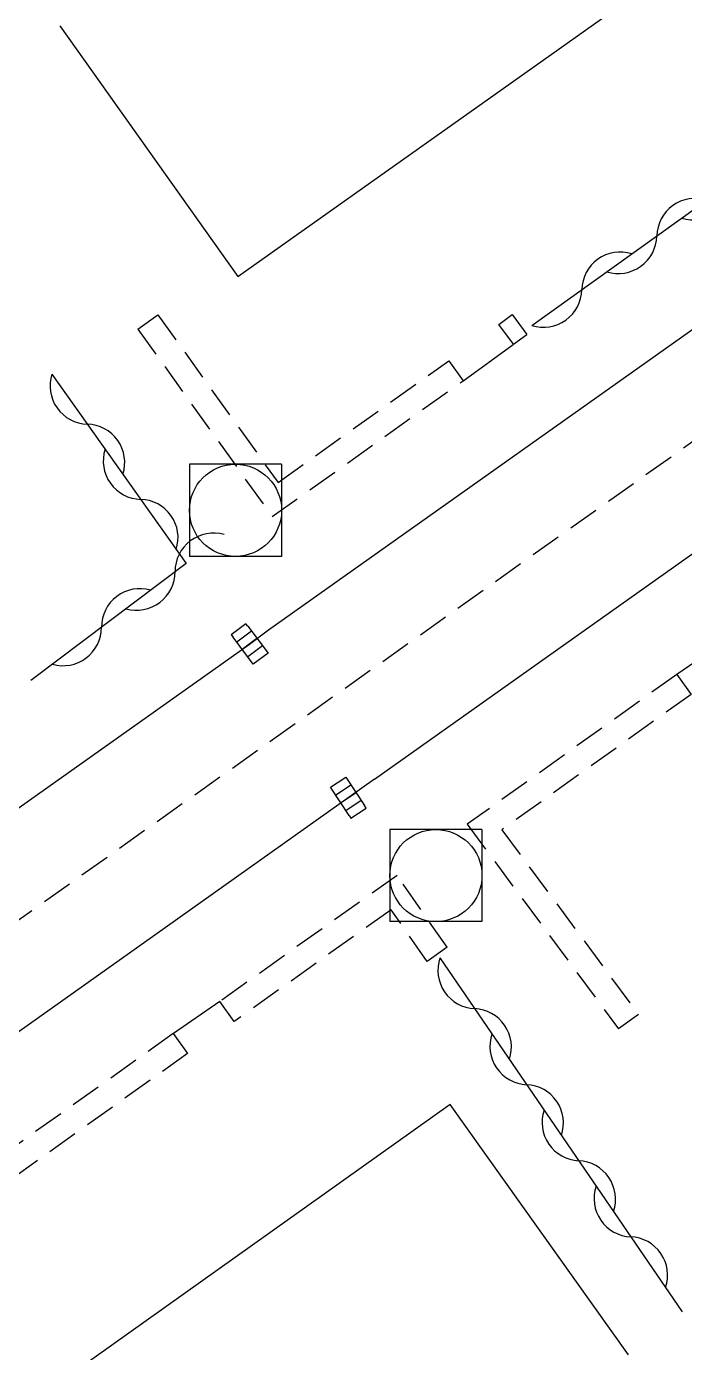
# Model space of a CAD drawing. Header units: millimetres. Extents: x 134000 to 135000, y 131000 to 132000.
# Drawn here: x 134209.21 to 134219.91, y 131394.42 to 131415.99 of the extents above; entities that cross this region are included whole.
import ezdxf

# ---------------------------------------------------------------- set-up
doc = ezdxf.new("R2010")
doc.units = ezdxf.units.MM
doc.linetypes.add('DASHED', pattern=[0.75, 0.5, -0.25])
doc.layers.get('0').update_dxf_attribs({"linetype": 'CONTINUOUS'})
for name, color, linetype in [('W0001', 6, 'DASHED'), ('W0008', 7, 'CONTINUOUS'), ('W0100', 7, 'CONTINUOUS'), ('W0105', 7, 'CONTINUOUS'), ('W0112', 1, 'DASHED'), ('W0310', 3, 'CONTINUOUS'), ('W0400', 7, 'CONTINUOUS'), ('W0420', 7, 'CONTINUOUS')]:
    doc.layers.add(name, color=color, linetype=linetype)

# ---------------------------------------------------------------- blocks, each defined once
blk = doc.blocks.new('T420')
for p, q in [((0.75, 0.75), (-0.75, 0.75)), ((-0.75, 0.75), (-0.75, -0.75)), ((0.75, 0.75), (0.75, -0.75)), ((0.75, -0.75), (-0.75, -0.75))]:
    blk.add_line(p, q)
blk.add_ellipse((0, 0), major_axis=(-0.53, 0.53), ratio=1, start_param=3.926991, end_param=10.210176)
blk = doc.blocks.new('T400')
for p, q in [((-0.15, 0.3), (0.15, 0.3)), ((-0.15, -0.25), (-0.15, 0.3)), ((0.15, 0.3), (0.15, -0.25)), ((-0.15, 0.15), (0.15, 0.15)), ((-0.15, 0), (0.15, 0)), ((-0.15, -0.15), (0.15, -0.15)), ((-0.15, -0.25), (-0.15, -0.3)), ((-0.15, -0.3), (0.15, -0.3)), ((0.15, -0.3), (0.15, -0.25))]:
    blk.add_line(p, q)
blk = doc.blocks.new('t310o')
at = {"color": 0, "linetype": 'Continuous'}
for centre, start, end in [((0.5, -0.375), 36.8699, 143.1303), ((-0.5, 0.375), 216.8699, 323.1304)]:
    blk.add_arc(centre, 0.625, start, end, dxfattribs=at)

msp = doc.modelspace()

# ---------------------------------------------------------------- linework, layer by layer
at = {"layer": 'W0001'}
msp.add_lwpolyline([(134130.036, 131341.852), (134133.158, 131344.527), (134135.776, 131346.514), (134147.01, 131354.496), (134156.655, 131361.328), (134160.164, 131364.318), (134163.596, 131367.916), (134168.082, 131372.26), (134174.206, 131376.706), (134191.15, 131388.734), (134222.086, 131410.692), (134236.134, 131420.666), (134240.456, 131423.624), (134245.467, 131426.29), (134250.698, 131428.331), (134259.606, 131431.258), (134270.122, 131434.798), (134276.155, 131437.378)], dxfattribs=at)
at = {"layer": 'W0008'}
for points in [[(134214.868, 131403.748), (134228.174, 131413.183), (134237.611, 131419.888), (134241.171, 131422.319), (134243.655, 131423.774), (134245.341, 131424.606), (134247.268, 131425.459), (134249.829, 131426.464), (134252.162, 131427.255), (134269.872, 131433.045)], [(134213.145, 131406.177), (134226.45, 131415.611), (134235.909, 131422.332), (134239.577, 131424.837), (134242.242, 131426.397), (134244.078, 131427.304), (134246.121, 131428.208), (134248.806, 131429.262), (134251.22, 131430.08), (134259.237, 131432.707)], [(134131.903, 131345.794), (134132.325, 131345.884), (134132.886, 131346.276), (134154.132, 131361.386), (134156.299, 131362.893), (134157.327, 131363.708), (134159.011, 131365.285), (134160.897, 131367.214), (134163.646, 131370.189), (134166.56, 131372.92), (134168.119, 131374.214), (134185.294, 131386.412), (134185.672, 131386.679), (134212.836, 131405.946), (134213.145, 131406.177)], [(134214.868, 131403.748), (134191.216, 131386.949), (134190.855, 131386.706), (134185.326, 131382.8), (134170.17, 131371.995), (134168.569, 131370.756), (134167.077, 131369.405), (134162.226, 131364.273), (134161.544, 131363.558), (134160.098, 131362.163), (134159.33, 131361.488), (134158.116, 131360.534), (134155.931, 131359.004), (134134.708, 131343.939), (134134.448, 131343.713), (134134.133, 131343.257), (134133.954, 131342.718), (134133.89, 131342.151), (134133.995, 131341.641), (134134.122, 131341.359), (134134.275, 131341.075), (134138.435, 131336.01)]]:
    msp.add_lwpolyline(points, dxfattribs=at)
at = {"layer": 'W0100'}
for points in [[(134209.751, 131416.007), (134212.642, 131411.927), (134218.689, 131416.212), (134224.662, 131420.448)], [(134218.999, 131394.378), (134216.099, 131398.451), (134209.988, 131394.101)]]:
    msp.add_lwpolyline(points, dxfattribs=at)
at = {"layer": 'W0105'}
for p, q in [((134216.302, 131410.226), (134217.121, 131410.82)), ((134220.622, 131406.027), (134219.786, 131405.451)), ((134212.351, 131400.128), (134211.598, 131399.61))]:
    msp.add_line(p, q, dxfattribs=at)
at = {"layer": 'W0112'}
for points in [[(134211.019, 131411.07), (134211.344, 131411.303), (134213.298, 131408.576), (134216.076, 131410.556), (134216.308, 131410.23), (134216.308, 131410.23), (134216.308, 131410.23), (134216.308, 131410.23), (134216.308, 131410.23), (134216.308, 131410.23), (134216.308, 131410.23), (134216.308, 131410.23), (134216.308, 131410.23), (134216.308, 131410.23), (134216.308, 131410.23), (134216.308, 131410.23), (134216.308, 131410.23), (134216.308, 131410.23), (134216.308, 131410.23), (134216.308, 131410.23), (134216.308, 131410.23), (134216.308, 131410.23), (134216.308, 131410.23), (134216.308, 131410.23), (134216.308, 131410.23), (134216.308, 131410.23), (134216.308, 131410.23), (134216.308, 131410.23), (134216.308, 131410.23), (134216.308, 131410.23), (134216.308, 131410.23), (134216.308, 131410.23), (134216.308, 131410.23), (134216.308, 131410.23), (134216.308, 131410.23), (134216.308, 131410.23), (134216.308, 131410.23), (134216.308, 131410.23), (134216.308, 131410.23), (134216.308, 131410.23), (134216.308, 131410.23), (134216.308, 131410.23), (134216.308, 131410.23), (134216.308, 131410.23), (134216.308, 131410.23), (134216.308, 131410.23), (134216.308, 131410.23), (134216.308, 131410.23), (134216.308, 131410.23), (134216.308, 131410.23), (134216.308, 131410.23), (134216.308, 131410.23), (134216.308, 131410.23), (134216.308, 131410.23), (134216.308, 131410.23), (134216.308, 131410.23), (134216.308, 131410.23), (134216.308, 131410.23), (134216.308, 131410.23), (134216.308, 131410.23), (134216.308, 131410.23), (134216.308, 131410.23), (134216.308, 131410.23), (134216.308, 131410.23), (134216.308, 131410.23), (134216.308, 131410.23), (134216.308, 131410.23), (134216.308, 131410.23), (134216.308, 131410.23), (134216.308, 131410.23), (134216.308, 131410.23), (134216.308, 131410.23), (134216.308, 131410.23), (134216.308, 131410.23), (134216.308, 131410.23), (134216.308, 131410.23), (134216.308, 131410.23), (134216.308, 131410.23), (134216.308, 131410.23), (134216.308, 131410.23), (134216.308, 131410.23), (134216.308, 131410.23), (134216.308, 131410.23), (134216.308, 131410.23), (134216.308, 131410.23), (134216.308, 131410.23), (134216.308, 131410.23), (134216.308, 131410.23), (134216.308, 131410.23), (134216.308, 131410.23), (134216.308, 131410.23), (134216.308, 131410.23), (134216.308, 131410.23), (134216.308, 131410.23), (134216.308, 131410.23), (134216.308, 131410.23), (134216.308, 131410.23), (134216.308, 131410.23), (134216.308, 131410.23), (134216.308, 131410.23), (134216.308, 131410.23), (134216.308, 131410.23), (134216.308, 131410.23), (134216.308, 131410.23), (134216.308, 131410.23), (134216.308, 131410.23), (134216.308, 131410.23), (134216.308, 131410.23), (134216.308, 131410.23), (134216.308, 131410.23), (134216.308, 131410.23), (134216.308, 131410.23), (134216.308, 131410.23), (134216.308, 131410.23), (134216.308, 131410.23), (134216.308, 131410.23), (134216.308, 131410.23), (134216.308, 131410.23), (134216.308, 131410.23), (134216.308, 131410.23)], [(134217.126, 131410.824), (134216.889, 131411.146), (134217.107, 131411.306), (134217.344, 131410.984), (134217.344, 131410.984), (134217.344, 131410.984), (134217.344, 131410.984), (134217.344, 131410.984), (134217.344, 131410.984), (134217.344, 131410.984), (134217.344, 131410.984), (134217.344, 131410.984), (134217.344, 131410.984), (134217.344, 131410.984), (134217.344, 131410.984), (134217.344, 131410.984), (134217.344, 131410.984), (134217.344, 131410.984), (134217.344, 131410.984), (134217.344, 131410.984), (134217.344, 131410.984), (134217.344, 131410.984), (134217.344, 131410.984), (134217.344, 131410.984), (134217.344, 131410.984), (134217.344, 131410.984), (134217.344, 131410.984), (134217.344, 131410.984), (134217.344, 131410.984), (134217.344, 131410.984), (134217.344, 131410.984), (134217.344, 131410.984), (134217.344, 131410.984), (134217.344, 131410.984), (134217.344, 131410.984), (134217.344, 131410.984), (134217.344, 131410.984), (134217.344, 131410.984), (134217.344, 131410.984), (134217.344, 131410.984), (134217.344, 131410.984), (134217.344, 131410.984), (134217.344, 131410.984), (134217.344, 131410.984), (134217.344, 131410.984), (134217.344, 131410.984), (134217.344, 131410.984), (134217.344, 131410.984), (134217.344, 131410.984), (134217.344, 131410.984), (134217.344, 131410.984), (134217.344, 131410.984), (134217.344, 131410.984), (134217.344, 131410.984), (134217.344, 131410.984), (134217.344, 131410.984), (134217.344, 131410.984), (134217.344, 131410.984), (134217.344, 131410.984), (134217.344, 131410.984), (134217.344, 131410.984), (134217.344, 131410.984), (134217.344, 131410.984), (134217.344, 131410.984), (134217.344, 131410.984), (134217.344, 131410.984), (134217.344, 131410.984), (134217.344, 131410.984), (134217.344, 131410.984), (134217.344, 131410.984), (134217.344, 131410.984), (134217.344, 131410.984), (134217.344, 131410.984), (134217.344, 131410.984), (134217.344, 131410.984), (134217.344, 131410.984), (134217.344, 131410.984), (134217.344, 131410.984), (134217.344, 131410.984), (134217.344, 131410.984), (134217.344, 131410.984), (134217.344, 131410.984), (134217.344, 131410.984), (134217.344, 131410.984), (134217.344, 131410.984), (134217.344, 131410.984), (134217.344, 131410.984), (134217.344, 131410.984), (134217.344, 131410.984), (134217.344, 131410.984), (134217.344, 131410.984), (134217.344, 131410.984), (134217.344, 131410.984), (134217.344, 131410.984), (134217.344, 131410.984), (134217.344, 131410.984), (134217.344, 131410.984), (134217.344, 131410.984), (134217.344, 131410.984), (134217.344, 131410.984), (134217.344, 131410.984), (134217.344, 131410.984), (134217.344, 131410.984), (134217.344, 131410.984), (134217.344, 131410.984), (134217.344, 131410.984), (134217.344, 131410.984), (134217.344, 131410.984), (134217.344, 131410.984), (134217.344, 131410.984), (134217.344, 131410.984), (134217.344, 131410.984), (134217.344, 131410.984), (134217.344, 131410.984), (134217.344, 131410.984), (134217.344, 131410.984), (134217.344, 131410.984), (134217.344, 131410.984), (134217.344, 131410.984), (134217.344, 131410.984)], [(134211.019, 131411.07), (134213.205, 131408.019), (134216.308, 131410.23), (134216.308, 131410.23), (134216.308, 131410.23), (134216.308, 131410.23), (134216.308, 131410.23), (134216.308, 131410.23), (134216.308, 131410.23), (134216.308, 131410.23), (134216.308, 131410.23), (134216.308, 131410.23), (134216.308, 131410.23), (134216.308, 131410.23), (134216.308, 131410.23), (134216.308, 131410.23), (134216.308, 131410.23), (134216.308, 131410.23), (134216.308, 131410.23), (134216.308, 131410.23), (134216.308, 131410.23), (134216.308, 131410.23), (134216.308, 131410.23), (134216.308, 131410.23), (134216.308, 131410.23), (134216.308, 131410.23), (134216.308, 131410.23), (134216.308, 131410.23), (134216.308, 131410.23), (134216.308, 131410.23), (134216.308, 131410.23), (134216.308, 131410.23), (134216.308, 131410.23), (134216.308, 131410.23), (134216.308, 131410.23), (134216.308, 131410.23), (134216.308, 131410.23), (134216.308, 131410.23), (134216.308, 131410.23), (134216.308, 131410.23), (134216.308, 131410.23), (134216.308, 131410.23), (134216.308, 131410.23), (134216.308, 131410.23), (134216.308, 131410.23), (134216.308, 131410.23), (134216.308, 131410.23), (134216.308, 131410.23), (134216.308, 131410.23), (134216.308, 131410.23), (134216.308, 131410.23), (134216.308, 131410.23), (134216.308, 131410.23), (134216.308, 131410.23), (134216.308, 131410.23), (134216.308, 131410.23), (134216.308, 131410.23), (134216.308, 131410.23), (134216.308, 131410.23), (134216.308, 131410.23), (134216.308, 131410.23), (134216.308, 131410.23), (134216.308, 131410.23), (134216.308, 131410.23), (134216.308, 131410.23), (134216.308, 131410.23), (134216.308, 131410.23), (134216.308, 131410.23), (134216.308, 131410.23), (134216.308, 131410.23), (134216.308, 131410.23), (134216.308, 131410.23), (134216.308, 131410.23), (134216.308, 131410.23), (134216.308, 131410.23), (134216.308, 131410.23), (134216.308, 131410.23), (134216.308, 131410.23), (134216.308, 131410.23), (134216.308, 131410.23), (134216.308, 131410.23), (134216.308, 131410.23), (134216.308, 131410.23), (134216.308, 131410.23), (134216.308, 131410.23), (134216.308, 131410.23), (134216.308, 131410.23), (134216.308, 131410.23), (134216.308, 131410.23), (134216.308, 131410.23), (134216.308, 131410.23), (134216.308, 131410.23), (134216.308, 131410.23), (134216.308, 131410.23), (134216.308, 131410.23), (134216.308, 131410.23), (134216.308, 131410.23), (134216.308, 131410.23), (134216.308, 131410.23), (134216.308, 131410.23), (134216.308, 131410.23), (134216.308, 131410.23), (134216.308, 131410.23), (134216.308, 131410.23), (134216.308, 131410.23), (134216.308, 131410.23), (134216.308, 131410.23), (134216.308, 131410.23), (134216.308, 131410.23), (134216.308, 131410.23), (134216.308, 131410.23), (134216.308, 131410.23), (134216.308, 131410.23), (134216.308, 131410.23), (134216.308, 131410.23), (134216.308, 131410.23), (134216.308, 131410.23), (134216.308, 131410.23), (134216.308, 131410.23), (134216.308, 131410.23)], [(134217.126, 131410.824), (134217.344, 131410.984), (134217.344, 131410.984), (134217.344, 131410.984), (134217.344, 131410.984), (134217.344, 131410.984), (134217.344, 131410.984), (134217.344, 131410.984), (134217.344, 131410.984), (134217.344, 131410.984), (134217.344, 131410.984), (134217.344, 131410.984), (134217.344, 131410.984), (134217.344, 131410.984), (134217.344, 131410.984), (134217.344, 131410.984), (134217.344, 131410.984), (134217.344, 131410.984), (134217.344, 131410.984), (134217.344, 131410.984), (134217.344, 131410.984), (134217.344, 131410.984), (134217.344, 131410.984), (134217.344, 131410.984), (134217.344, 131410.984), (134217.344, 131410.984), (134217.344, 131410.984), (134217.344, 131410.984), (134217.344, 131410.984), (134217.344, 131410.984), (134217.344, 131410.984), (134217.344, 131410.984), (134217.344, 131410.984), (134217.344, 131410.984), (134217.344, 131410.984), (134217.344, 131410.984), (134217.344, 131410.984), (134217.344, 131410.984), (134217.344, 131410.984), (134217.344, 131410.984), (134217.344, 131410.984), (134217.344, 131410.984), (134217.344, 131410.984), (134217.344, 131410.984), (134217.344, 131410.984), (134217.344, 131410.984), (134217.344, 131410.984), (134217.344, 131410.984), (134217.344, 131410.984), (134217.344, 131410.984), (134217.344, 131410.984), (134217.344, 131410.984), (134217.344, 131410.984), (134217.344, 131410.984), (134217.344, 131410.984), (134217.344, 131410.984), (134217.344, 131410.984), (134217.344, 131410.984), (134217.344, 131410.984), (134217.344, 131410.984), (134217.344, 131410.984), (134217.344, 131410.984), (134217.344, 131410.984), (134217.344, 131410.984), (134217.344, 131410.984), (134217.344, 131410.984), (134217.344, 131410.984), (134217.344, 131410.984), (134217.344, 131410.984), (134217.344, 131410.984), (134217.344, 131410.984), (134217.344, 131410.984), (134217.344, 131410.984), (134217.344, 131410.984), (134217.344, 131410.984), (134217.344, 131410.984), (134217.344, 131410.984), (134217.344, 131410.984), (134217.344, 131410.984), (134217.344, 131410.984), (134217.344, 131410.984), (134217.344, 131410.984), (134217.344, 131410.984), (134217.344, 131410.984), (134217.344, 131410.984), (134217.344, 131410.984), (134217.344, 131410.984), (134217.344, 131410.984), (134217.344, 131410.984), (134217.344, 131410.984), (134217.344, 131410.984), (134217.344, 131410.984), (134217.344, 131410.984), (134217.344, 131410.984), (134217.344, 131410.984), (134217.344, 131410.984), (134217.344, 131410.984), (134217.344, 131410.984), (134217.344, 131410.984), (134217.344, 131410.984), (134217.344, 131410.984), (134217.344, 131410.984), (134217.344, 131410.984), (134217.344, 131410.984), (134217.344, 131410.984), (134217.344, 131410.984), (134217.344, 131410.984), (134217.344, 131410.984), (134217.344, 131410.984), (134217.344, 131410.984), (134217.344, 131410.984), (134217.344, 131410.984), (134217.344, 131410.984), (134217.344, 131410.984), (134217.344, 131410.984), (134217.344, 131410.984), (134217.344, 131410.984), (134217.344, 131410.984), (134217.344, 131410.984), (134217.344, 131410.984)], [(134219.786, 131405.452), (134216.377, 131403.013), (134218.839, 131399.682), (134218.839, 131399.682), (134218.839, 131399.682), (134218.839, 131399.682), (134218.839, 131399.682), (134218.839, 131399.682), (134218.839, 131399.682), (134218.839, 131399.682), (134218.839, 131399.682), (134218.839, 131399.682), (134218.839, 131399.682), (134218.839, 131399.682), (134218.839, 131399.682), (134218.839, 131399.682), (134218.839, 131399.682), (134218.839, 131399.682), (134218.839, 131399.682), (134218.839, 131399.682), (134218.839, 131399.682), (134218.839, 131399.682), (134218.839, 131399.682), (134218.839, 131399.682), (134218.839, 131399.682), (134218.839, 131399.682), (134218.839, 131399.682), (134218.839, 131399.682), (134218.839, 131399.682), (134218.839, 131399.682), (134218.839, 131399.682), (134218.839, 131399.682), (134218.839, 131399.682), (134218.839, 131399.682), (134218.839, 131399.682), (134218.839, 131399.682), (134218.839, 131399.682), (134218.839, 131399.682), (134218.839, 131399.682), (134218.839, 131399.682), (134218.839, 131399.682), (134218.839, 131399.682), (134218.839, 131399.682), (134218.839, 131399.682), (134218.839, 131399.682), (134218.839, 131399.682), (134218.839, 131399.682), (134218.839, 131399.682), (134218.839, 131399.682), (134218.839, 131399.682), (134218.839, 131399.682), (134218.839, 131399.682), (134218.839, 131399.682), (134218.839, 131399.682), (134218.839, 131399.682), (134218.839, 131399.682), (134218.839, 131399.682), (134218.839, 131399.682), (134218.839, 131399.682), (134218.839, 131399.682), (134218.839, 131399.682), (134218.839, 131399.682), (134218.839, 131399.682), (134218.839, 131399.682), (134218.839, 131399.682), (134218.839, 131399.682), (134218.839, 131399.682), (134218.839, 131399.682), (134218.839, 131399.682), (134218.839, 131399.682), (134218.839, 131399.682), (134218.839, 131399.682), (134218.839, 131399.682), (134218.839, 131399.682), (134218.839, 131399.682), (134218.839, 131399.682), (134218.839, 131399.682), (134218.839, 131399.682), (134218.839, 131399.682), (134218.839, 131399.682), (134218.839, 131399.682), (134218.839, 131399.682), (134218.839, 131399.682), (134218.839, 131399.682), (134218.839, 131399.682), (134218.839, 131399.682), (134218.839, 131399.682), (134218.839, 131399.682), (134218.839, 131399.682), (134218.839, 131399.682), (134218.839, 131399.682), (134218.839, 131399.682), (134218.839, 131399.682), (134218.839, 131399.682), (134218.839, 131399.682), (134218.839, 131399.682), (134218.839, 131399.682), (134218.839, 131399.682), (134218.839, 131399.682), (134218.839, 131399.682), (134218.839, 131399.682), (134218.839, 131399.682), (134218.839, 131399.682), (134218.839, 131399.682), (134218.839, 131399.682), (134218.839, 131399.682), (134218.839, 131399.682), (134218.839, 131399.682), (134218.839, 131399.682), (134218.839, 131399.682), (134218.839, 131399.682), (134218.839, 131399.682), (134218.839, 131399.682), (134218.839, 131399.682), (134218.839, 131399.682), (134218.839, 131399.682), (134218.839, 131399.682), (134218.839, 131399.682), (134218.839, 131399.682), (134218.839, 131399.682)], [(134219.786, 131405.452), (134220.018, 131405.126), (134216.94, 131402.924), (134219.16, 131399.92), (134218.839, 131399.682), (134218.839, 131399.682), (134218.839, 131399.682), (134218.839, 131399.682), (134218.839, 131399.682), (134218.839, 131399.682), (134218.839, 131399.682), (134218.839, 131399.682), (134218.839, 131399.682), (134218.839, 131399.682), (134218.839, 131399.682), (134218.839, 131399.682), (134218.839, 131399.682), (134218.839, 131399.682), (134218.839, 131399.682), (134218.839, 131399.682), (134218.839, 131399.682), (134218.839, 131399.682), (134218.839, 131399.682), (134218.839, 131399.682), (134218.839, 131399.682), (134218.839, 131399.682), (134218.839, 131399.682), (134218.839, 131399.682), (134218.839, 131399.682), (134218.839, 131399.682), (134218.839, 131399.682), (134218.839, 131399.682), (134218.839, 131399.682), (134218.839, 131399.682), (134218.839, 131399.682), (134218.839, 131399.682), (134218.839, 131399.682), (134218.839, 131399.682), (134218.839, 131399.682), (134218.839, 131399.682), (134218.839, 131399.682), (134218.839, 131399.682), (134218.839, 131399.682), (134218.839, 131399.682), (134218.839, 131399.682), (134218.839, 131399.682), (134218.839, 131399.682), (134218.839, 131399.682), (134218.839, 131399.682), (134218.839, 131399.682), (134218.839, 131399.682), (134218.839, 131399.682), (134218.839, 131399.682), (134218.839, 131399.682), (134218.839, 131399.682), (134218.839, 131399.682), (134218.839, 131399.682), (134218.839, 131399.682), (134218.839, 131399.682), (134218.839, 131399.682), (134218.839, 131399.682), (134218.839, 131399.682), (134218.839, 131399.682), (134218.839, 131399.682), (134218.839, 131399.682), (134218.839, 131399.682), (134218.839, 131399.682), (134218.839, 131399.682), (134218.839, 131399.682), (134218.839, 131399.682), (134218.839, 131399.682), (134218.839, 131399.682), (134218.839, 131399.682), (134218.839, 131399.682), (134218.839, 131399.682), (134218.839, 131399.682), (134218.839, 131399.682), (134218.839, 131399.682), (134218.839, 131399.682), (134218.839, 131399.682), (134218.839, 131399.682), (134218.839, 131399.682), (134218.839, 131399.682), (134218.839, 131399.682), (134218.839, 131399.682), (134218.839, 131399.682), (134218.839, 131399.682), (134218.839, 131399.682), (134218.839, 131399.682), (134218.839, 131399.682), (134218.839, 131399.682), (134218.839, 131399.682), (134218.839, 131399.682), (134218.839, 131399.682), (134218.839, 131399.682), (134218.839, 131399.682), (134218.839, 131399.682), (134218.839, 131399.682), (134218.839, 131399.682), (134218.839, 131399.682), (134218.839, 131399.682), (134218.839, 131399.682), (134218.839, 131399.682), (134218.839, 131399.682), (134218.839, 131399.682), (134218.839, 131399.682), (134218.839, 131399.682), (134218.839, 131399.682), (134218.839, 131399.682), (134218.839, 131399.682), (134218.839, 131399.682), (134218.839, 131399.682), (134218.839, 131399.682), (134218.839, 131399.682), (134218.839, 131399.682), (134218.839, 131399.682), (134218.839, 131399.682), (134218.839, 131399.682), (134218.839, 131399.682), (134218.839, 131399.682)], [(134216.05, 131401.011), (134215.236, 131402.182), (134212.352, 131400.128), (134212.352, 131400.128), (134212.352, 131400.128), (134212.352, 131400.128), (134212.352, 131400.128), (134212.352, 131400.128), (134212.352, 131400.128), (134212.352, 131400.128), (134212.352, 131400.128), (134212.352, 131400.128), (134212.352, 131400.128), (134212.352, 131400.128), (134212.352, 131400.128), (134212.352, 131400.128), (134212.352, 131400.128), (134212.352, 131400.128), (134212.352, 131400.128), (134212.352, 131400.128), (134212.352, 131400.128), (134212.352, 131400.128), (134212.352, 131400.128), (134212.352, 131400.128), (134212.352, 131400.128), (134212.352, 131400.128), (134212.352, 131400.128), (134212.352, 131400.128), (134212.352, 131400.128), (134212.352, 131400.128), (134212.352, 131400.128), (134212.352, 131400.128), (134212.352, 131400.128), (134212.352, 131400.128), (134212.352, 131400.128), (134212.352, 131400.128), (134212.352, 131400.128), (134212.352, 131400.128), (134212.352, 131400.128), (134212.352, 131400.128), (134212.352, 131400.128), (134212.352, 131400.128), (134212.352, 131400.128), (134212.352, 131400.128), (134212.352, 131400.128), (134212.352, 131400.128), (134212.352, 131400.128), (134212.352, 131400.128), (134212.352, 131400.128), (134212.352, 131400.128), (134212.352, 131400.128), (134212.352, 131400.128), (134212.352, 131400.128), (134212.352, 131400.128), (134212.352, 131400.128), (134212.352, 131400.128), (134212.352, 131400.128), (134212.352, 131400.128), (134212.352, 131400.128), (134212.352, 131400.128), (134212.352, 131400.128), (134212.352, 131400.128), (134212.352, 131400.128), (134212.352, 131400.128), (134212.352, 131400.128), (134212.352, 131400.128), (134212.352, 131400.128), (134212.352, 131400.128), (134212.352, 131400.128), (134212.352, 131400.128), (134212.352, 131400.128), (134212.352, 131400.128), (134212.352, 131400.128), (134212.352, 131400.128), (134212.352, 131400.128), (134212.352, 131400.128), (134212.352, 131400.128), (134212.352, 131400.128), (134212.352, 131400.128), (134212.352, 131400.128), (134212.352, 131400.128), (134212.352, 131400.128), (134212.352, 131400.128), (134212.352, 131400.128), (134212.352, 131400.128), (134212.352, 131400.128), (134212.352, 131400.128), (134212.352, 131400.128), (134212.352, 131400.128), (134212.352, 131400.128), (134212.352, 131400.128), (134212.352, 131400.128), (134212.352, 131400.128), (134212.352, 131400.128), (134212.352, 131400.128), (134212.352, 131400.128), (134212.352, 131400.128), (134212.352, 131400.128), (134212.352, 131400.128), (134212.352, 131400.128), (134212.352, 131400.128), (134212.352, 131400.128), (134212.352, 131400.128), (134212.352, 131400.128), (134212.352, 131400.128), (134212.352, 131400.128), (134212.352, 131400.128), (134212.352, 131400.128), (134212.352, 131400.128), (134212.352, 131400.128), (134212.352, 131400.128), (134212.352, 131400.128), (134212.352, 131400.128), (134212.352, 131400.128), (134212.352, 131400.128), (134212.352, 131400.128), (134212.352, 131400.128), (134212.352, 131400.128), (134212.352, 131400.128), (134212.352, 131400.128)], [(134216.05, 131401.011), (134215.722, 131400.783), (134215.139, 131401.622), (134212.584, 131399.803), (134212.352, 131400.128), (134212.352, 131400.128), (134212.352, 131400.128), (134212.352, 131400.128), (134212.352, 131400.128), (134212.352, 131400.128), (134212.352, 131400.128), (134212.352, 131400.128), (134212.352, 131400.128), (134212.352, 131400.128), (134212.352, 131400.128), (134212.352, 131400.128), (134212.352, 131400.128), (134212.352, 131400.128), (134212.352, 131400.128), (134212.352, 131400.128), (134212.352, 131400.128), (134212.352, 131400.128), (134212.352, 131400.128), (134212.352, 131400.128), (134212.352, 131400.128), (134212.352, 131400.128), (134212.352, 131400.128), (134212.352, 131400.128), (134212.352, 131400.128), (134212.352, 131400.128), (134212.352, 131400.128), (134212.352, 131400.128), (134212.352, 131400.128), (134212.352, 131400.128), (134212.352, 131400.128), (134212.352, 131400.128), (134212.352, 131400.128), (134212.352, 131400.128), (134212.352, 131400.128), (134212.352, 131400.128), (134212.352, 131400.128), (134212.352, 131400.128), (134212.352, 131400.128), (134212.352, 131400.128), (134212.352, 131400.128), (134212.352, 131400.128), (134212.352, 131400.128), (134212.352, 131400.128), (134212.352, 131400.128), (134212.352, 131400.128), (134212.352, 131400.128), (134212.352, 131400.128), (134212.352, 131400.128), (134212.352, 131400.128), (134212.352, 131400.128), (134212.352, 131400.128), (134212.352, 131400.128), (134212.352, 131400.128), (134212.352, 131400.128), (134212.352, 131400.128), (134212.352, 131400.128), (134212.352, 131400.128), (134212.352, 131400.128), (134212.352, 131400.128), (134212.352, 131400.128), (134212.352, 131400.128), (134212.352, 131400.128), (134212.352, 131400.128), (134212.352, 131400.128), (134212.352, 131400.128), (134212.352, 131400.128), (134212.352, 131400.128), (134212.352, 131400.128), (134212.352, 131400.128), (134212.352, 131400.128), (134212.352, 131400.128), (134212.352, 131400.128), (134212.352, 131400.128), (134212.352, 131400.128), (134212.352, 131400.128), (134212.352, 131400.128), (134212.352, 131400.128), (134212.352, 131400.128), (134212.352, 131400.128), (134212.352, 131400.128), (134212.352, 131400.128), (134212.352, 131400.128), (134212.352, 131400.128), (134212.352, 131400.128), (134212.352, 131400.128), (134212.352, 131400.128), (134212.352, 131400.128), (134212.352, 131400.128), (134212.352, 131400.128), (134212.352, 131400.128), (134212.352, 131400.128), (134212.352, 131400.128), (134212.352, 131400.128), (134212.352, 131400.128), (134212.352, 131400.128), (134212.352, 131400.128), (134212.352, 131400.128), (134212.352, 131400.128), (134212.352, 131400.128), (134212.352, 131400.128), (134212.352, 131400.128), (134212.352, 131400.128), (134212.352, 131400.128), (134212.352, 131400.128), (134212.352, 131400.128), (134212.352, 131400.128), (134212.352, 131400.128), (134212.352, 131400.128), (134212.352, 131400.128), (134212.352, 131400.128), (134212.352, 131400.128), (134212.352, 131400.128), (134212.352, 131400.128), (134212.352, 131400.128), (134212.352, 131400.128)], [(134211.595, 131399.608), (134204.295, 131394.404)], [(134211.595, 131399.608), (134211.827, 131399.282), (134204.527, 131394.078)]]:
    msp.add_lwpolyline(points, dxfattribs=at)
at = {"layer": 'W0310'}
for points in [[(134217.426, 131411.131), (134223.914, 131415.777)], [(134209.619, 131410.34), (134211.802, 131407.259), (134209.278, 131405.352), (134209.278, 131405.352), (134209.278, 131405.352), (134209.278, 131405.352), (134209.278, 131405.352), (134209.278, 131405.352), (134209.278, 131405.352), (134209.278, 131405.352), (134209.278, 131405.352), (134209.278, 131405.352), (134209.278, 131405.352), (134209.278, 131405.352), (134209.278, 131405.352), (134209.278, 131405.352), (134209.278, 131405.352), (134209.278, 131405.352), (134209.278, 131405.352), (134209.278, 131405.352), (134209.278, 131405.352), (134209.278, 131405.352), (134209.278, 131405.352), (134209.278, 131405.352), (134209.278, 131405.352), (134209.278, 131405.352), (134209.278, 131405.352), (134209.278, 131405.352), (134209.278, 131405.352), (134209.278, 131405.352), (134209.278, 131405.352), (134209.278, 131405.352), (134209.278, 131405.352), (134209.278, 131405.352), (134209.278, 131405.352), (134209.278, 131405.352), (134209.278, 131405.352), (134209.278, 131405.352), (134209.278, 131405.352), (134209.278, 131405.352), (134209.278, 131405.352), (134209.278, 131405.352), (134209.278, 131405.352), (134209.278, 131405.352), (134209.278, 131405.352), (134209.278, 131405.352), (134209.278, 131405.352), (134209.278, 131405.352), (134209.278, 131405.352), (134209.278, 131405.352), (134209.278, 131405.352), (134209.278, 131405.352), (134209.278, 131405.352), (134209.278, 131405.352), (134209.278, 131405.352), (134209.278, 131405.352), (134209.278, 131405.352), (134209.278, 131405.352), (134209.278, 131405.352), (134209.278, 131405.352), (134209.278, 131405.352), (134209.278, 131405.352), (134209.278, 131405.352), (134209.278, 131405.352), (134209.278, 131405.352), (134209.278, 131405.352), (134209.278, 131405.352), (134209.278, 131405.352), (134209.278, 131405.352), (134209.278, 131405.352), (134209.278, 131405.352), (134209.278, 131405.352), (134209.278, 131405.352), (134209.278, 131405.352), (134209.278, 131405.352), (134209.278, 131405.352), (134209.278, 131405.352), (134209.278, 131405.352), (134209.278, 131405.352), (134209.278, 131405.352), (134209.278, 131405.352), (134209.278, 131405.352), (134209.278, 131405.352), (134209.278, 131405.352), (134209.278, 131405.352), (134209.278, 131405.352), (134209.278, 131405.352), (134209.278, 131405.352), (134209.278, 131405.352), (134209.278, 131405.352), (134209.278, 131405.352), (134209.278, 131405.352), (134209.278, 131405.352), (134209.278, 131405.352), (134209.278, 131405.352), (134209.278, 131405.352), (134209.278, 131405.352), (134209.278, 131405.352), (134209.278, 131405.352), (134209.278, 131405.352), (134209.278, 131405.352)], [(134209.278, 131405.352), (134209.278, 131405.352), (134209.278, 131405.352), (134209.278, 131405.352), (134209.278, 131405.352), (134209.278, 131405.352), (134209.278, 131405.352), (134209.278, 131405.352), (134209.278, 131405.352), (134209.278, 131405.352), (134209.278, 131405.352), (134209.278, 131405.352), (134209.278, 131405.352), (134209.278, 131405.352), (134209.278, 131405.352), (134209.278, 131405.352), (134209.278, 131405.352), (134209.278, 131405.352), (134209.278, 131405.352), (134209.278, 131405.352)], [(134215.931, 131400.839), (134219.874, 131395.077), (134219.874, 131395.077), (134219.874, 131395.077), (134219.874, 131395.077), (134219.874, 131395.077), (134219.874, 131395.077), (134219.874, 131395.077), (134219.874, 131395.077), (134219.874, 131395.077), (134219.874, 131395.077), (134219.874, 131395.077), (134219.874, 131395.077), (134219.874, 131395.077), (134219.874, 131395.077), (134219.874, 131395.077), (134219.874, 131395.077), (134219.874, 131395.077), (134219.874, 131395.077), (134219.874, 131395.077), (134219.874, 131395.077), (134219.874, 131395.077), (134219.874, 131395.077), (134219.874, 131395.077), (134219.874, 131395.077), (134219.874, 131395.077), (134219.874, 131395.077), (134219.874, 131395.077), (134219.874, 131395.077), (134219.874, 131395.077), (134219.874, 131395.077), (134219.874, 131395.077), (134219.874, 131395.077), (134219.874, 131395.077), (134219.874, 131395.077), (134219.874, 131395.077), (134219.874, 131395.077), (134219.874, 131395.077), (134219.874, 131395.077), (134219.874, 131395.077), (134219.874, 131395.077), (134219.874, 131395.077), (134219.874, 131395.077), (134219.874, 131395.077), (134219.874, 131395.077), (134219.874, 131395.077), (134219.874, 131395.077), (134219.874, 131395.077), (134219.874, 131395.077), (134219.874, 131395.077), (134219.874, 131395.077), (134219.874, 131395.077), (134219.874, 131395.077), (134219.874, 131395.077), (134219.874, 131395.077), (134219.874, 131395.077), (134219.874, 131395.077), (134219.874, 131395.077), (134219.874, 131395.077), (134219.874, 131395.077), (134219.874, 131395.077), (134219.874, 131395.077), (134219.874, 131395.077), (134219.874, 131395.077), (134219.874, 131395.077), (134219.874, 131395.077), (134219.874, 131395.077), (134219.874, 131395.077), (134219.874, 131395.077), (134219.874, 131395.077), (134219.874, 131395.077), (134219.874, 131395.077), (134219.874, 131395.077), (134219.874, 131395.077), (134219.874, 131395.077), (134219.874, 131395.077), (134219.874, 131395.077), (134219.874, 131395.077), (134219.874, 131395.077), (134219.874, 131395.077), (134219.874, 131395.077), (134219.874, 131395.077), (134219.874, 131395.077), (134219.874, 131395.077), (134219.874, 131395.077), (134219.874, 131395.077), (134219.874, 131395.077), (134219.874, 131395.077), (134219.874, 131395.077), (134219.874, 131395.077), (134219.874, 131395.077), (134219.874, 131395.077), (134219.874, 131395.077), (134219.874, 131395.077), (134219.874, 131395.077), (134219.874, 131395.077), (134219.874, 131395.077), (134219.874, 131395.077), (134219.874, 131395.077), (134219.874, 131395.077), (134219.874, 131395.077)], [(134219.874, 131395.077), (134219.874, 131395.077), (134219.874, 131395.077), (134219.874, 131395.077), (134219.874, 131395.077), (134219.874, 131395.077), (134219.874, 131395.077), (134219.874, 131395.077), (134219.874, 131395.077), (134219.874, 131395.077), (134219.874, 131395.077), (134219.874, 131395.077), (134219.874, 131395.077), (134219.874, 131395.077), (134219.874, 131395.077), (134219.874, 131395.077), (134219.874, 131395.077), (134219.874, 131395.077), (134219.874, 131395.077), (134219.874, 131395.077)]]:
    msp.add_lwpolyline(points, dxfattribs=at)

# ---------------------------------------------------------------- block references
for p, rotation in [((134220.678, 131413.46), 35.60609800017033), ((134219.459, 131412.587), 35.60609800017033), ((134218.239, 131411.713), 35.60609800017033), ((134210.197, 131409.524), 305.318987819035), ((134211.064, 131408.3), 305.318987819035), ((134211.623, 131407.124), 217.0727232561691), ((134210.426, 131406.22), 217.0727232561691), ((134216.496, 131400.014), 304.3842618879172), ((134217.343, 131398.776), 304.3842618879172), ((134218.19, 131397.538), 304.3842618879172), ((134219.037, 131396.3), 304.3842618879172)]:
    msp.add_blockref('t310o', p, dxfattribs=dict(at, rotation=rotation))
at = {"layer": 'W0400'}
for p, rotation in [((134212.836, 131405.946), 216.780998219663), ((134214.442, 131403.446), 33.2767840048318)]:
    msp.add_blockref('T400', p, dxfattribs=dict(at, rotation=rotation))
at = {"layer": 'W0420'}
for p in [(134212.607, 131408.122), (134215.866, 131402.179)]:
    msp.add_blockref('T420', p, dxfattribs=at)

doc.saveas('drawing.dxf')
